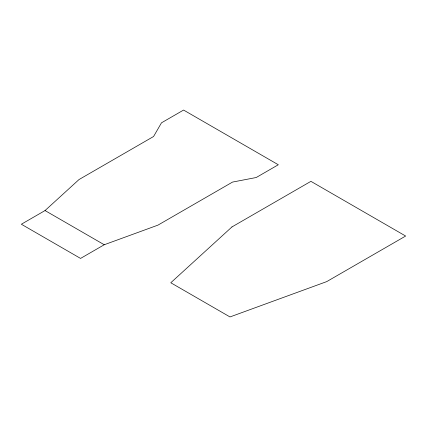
<?xml version="1.0" encoding="UTF-8"?>
<svg xmlns="http://www.w3.org/2000/svg" width="427" height="427" viewBox="0 0 427 427"><rect width="100%" height="100%" fill="white"/><g stroke="black" fill="none" stroke-linecap="round" stroke-linejoin="round"><path stroke-width="0.64" d="M45.032 210.559L79.027 179.543L153.587 136.496L161.481 122.821L183.583 110.059L278.319 164.753L256.216 177.515L232.534 182.073L157.974 225.12L104.241 244.746L80.559 258.42L21.35 224.234L45.032 210.559L104.241 244.746M231.968 226.924L170.784 282.759L229.993 316.941L326.703 281.617L405.65 236.04L310.915 181.342L231.968 226.924"/></g></svg>
